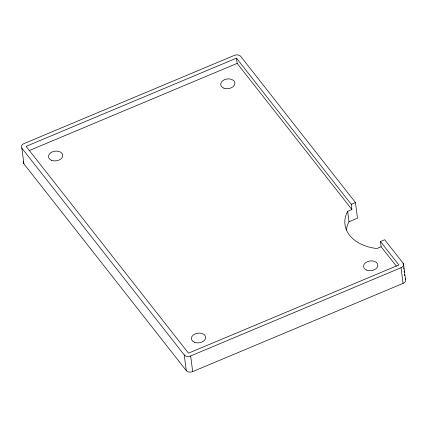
<?xml version="1.0" encoding="UTF-8"?>
<svg xmlns="http://www.w3.org/2000/svg" width="427" height="427" viewBox="0 0 427 427"><rect width="100%" height="100%" fill="white"/><g stroke="black" fill="none" stroke-linecap="round" stroke-linejoin="round"><path stroke-width="0.64" d="M346.334 229.972A43.501 29.554 -7.4 0 1 349.019 221.741L347.663 211.301L351.907 209.524L351.229 204.303L236.478 58.152L26.106 146.37L188.488 353.182L398.861 264.97L380.457 241.527L384.7 239.75L403.104 263.187L403.44 265.797M29.244 150.56L237.156 63.372L351.907 209.524M351.229 204.303L355.467 202.521L357.506 218.186L349.019 221.741M396.267 266.021L381.135 246.747L376.892 248.53A43.501 29.554 -7.4 0 1 347.663 211.301M355.467 202.521L240.721 56.375A4.782 3.251 -7.4 0 0 234.311 55.398L23.939 143.611A4.782 3.251 -7.4 0 0 21.862 148.148L184.245 354.965A4.782 3.251 -7.4 0 0 190.655 355.942L401.028 267.724A4.782 3.251 -7.4 0 0 403.104 263.187M21.862 148.148L23.896 163.813L186.279 370.625A4.782 3.251 -7.4 0 0 192.689 371.602L403.061 283.389A4.782 3.251 -7.4 0 0 405.138 278.852M403.515 263.961L405.554 279.626M403.696 267.756L403.862 269.063M404.118 271.022L404.289 272.325M404.54 274.283L404.711 275.586M401.028 267.724L403.061 283.389M380.457 241.527L381.135 246.747M236.478 58.152L237.156 63.372M190.655 355.942L192.689 371.602M184.245 354.965L186.279 370.625M23.896 163.813A4.782 3.251 -7.4 0 1 23.608 161.342M223.929 88.165A7.174 4.873 -7.4 0 0 234.946 83.543A7.174 4.873 -7.4 0 0 224.565 79.652A7.174 4.873 -7.4 0 0 223.929 88.165M51.726 160.376A7.174 4.873 -7.4 0 0 62.748 155.754A7.174 4.873 -7.4 0 0 52.366 151.863A7.174 4.873 -7.4 0 0 51.726 160.376M194.621 342.374A7.174 4.873 -7.4 0 0 205.643 337.752A7.174 4.873 -7.4 0 0 195.262 333.855A7.174 4.873 -7.4 0 0 194.621 342.374M366.825 270.163A7.174 4.873 -7.4 0 0 377.842 265.541A7.174 4.873 -7.4 0 0 367.46 261.644A7.174 4.873 -7.4 0 0 366.825 270.163"/></g></svg>
